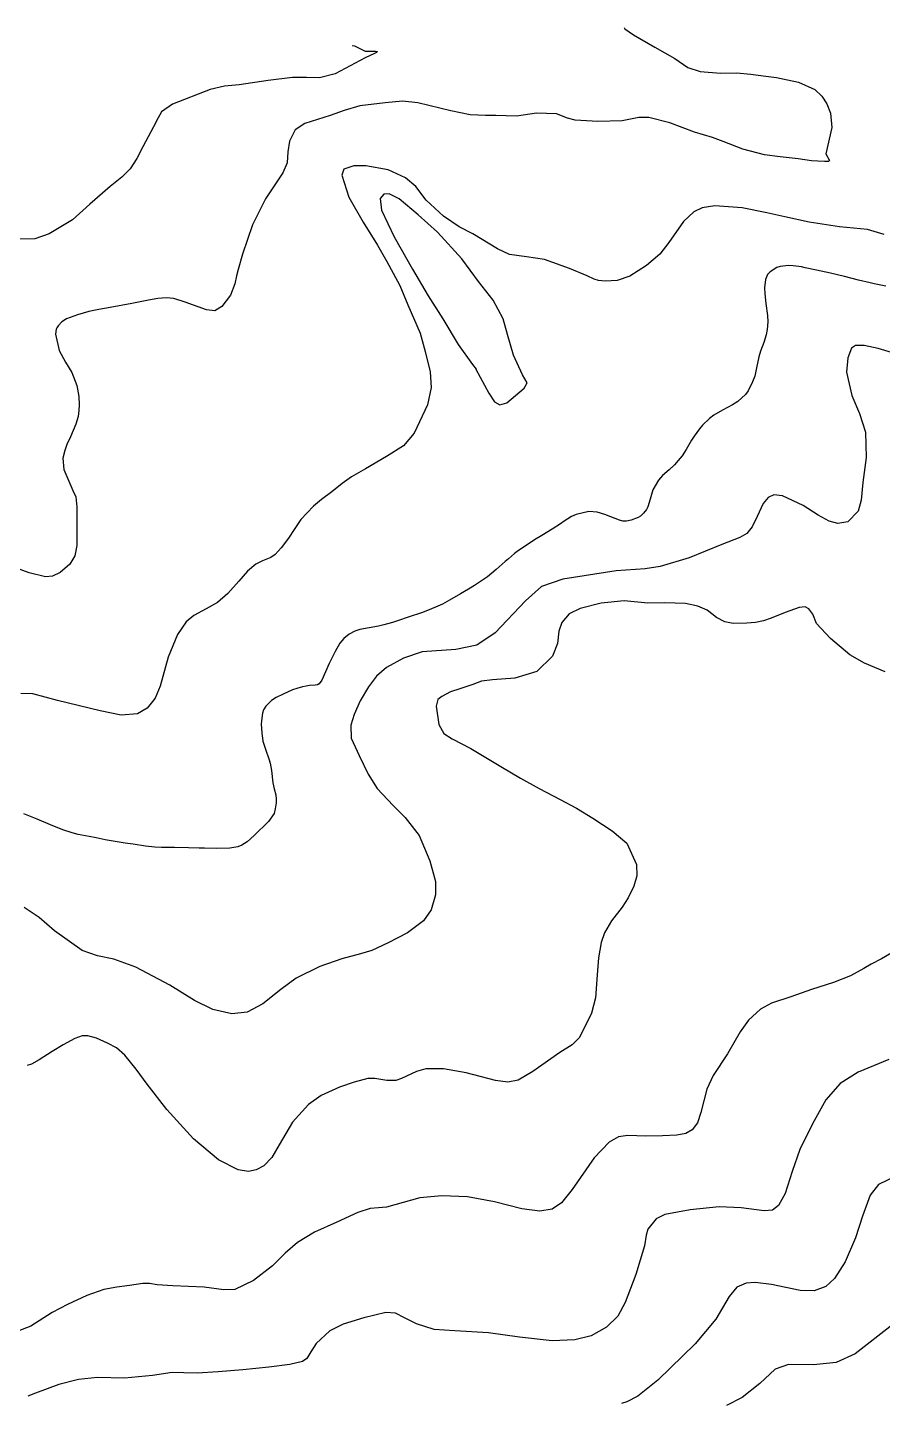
# Model space of a CAD drawing. Extents: x -717077 to -715000, y -984627 to -984000.
# Drawn here: x -715612.7 to -715312, y -984485.5 to -984000.6 of the extents above; entities that cross this region are included whole.
import ezdxf

# ---------------------------------------------------------------- set-up
doc = ezdxf.new("R2010")
doc.units = 0
doc.layers.add('contour_lines', color=1, linetype='CONTINUOUS')

msp = doc.modelspace()

# ---------------------------------------------------------------- linework, layer by layer
at = {"layer": 'contour_lines', "color": 1}
for p, q in [((-715402.801, -984000.627, 277), (-715402.602, -984001.131, 277)), ((-715402.602, -984001.131, 277), (-715399.564, -984003.181, 277)), ((-715399.564, -984003.181, 277), (-715392.038, -984007.519, 277)), ((-715498.522, -984006.966, 276), (-715497.686, -984007.093, 276)), ((-715497.686, -984007.093, 276), (-715493.979, -984008.929, 276)), ((-715493.979, -984008.929, 276), (-715490.353, -984008.911, 276)), ((-715490.66, -984009.759, 276), (-715493.934, -984011.297, 276)), ((-715489.962, -984009.394, 276), (-715490.66, -984009.759, 276)), ((-715490.353, -984008.911, 276), (-715489.619, -984009.034, 276)), ((-715489.619, -984009.034, 276), (-715489.962, -984009.394, 276)), ((-715392.038, -984007.519, 277), (-715384.98, -984011.505, 277)), ((-715493.934, -984011.297, 276), (-715504.536, -984016.918, 276)), ((-715384.98, -984011.505, 277), (-715380.465, -984014.64, 277)), ((-715380.465, -984014.64, 277), (-715376.103, -984016.138, 277)), ((-715528.035, -984019.29, 276), (-715538.283, -984020.757, 276)), ((-715519.454, -984018.257, 276), (-715528.035, -984019.29, 276)), ((-715514.605, -984018.19, 276), (-715519.454, -984018.257, 276)), ((-715510.014, -984018.348, 276), (-715514.605, -984018.19, 276)), ((-715504.536, -984016.918, 276), (-715510.014, -984018.348, 276)), ((-715376.103, -984016.138, 277), (-715369.018, -984016.673, 277)), ((-715369.018, -984016.673, 277), (-715363.363, -984016.554, 277)), ((-715363.363, -984016.554, 277), (-715358.288, -984016.996, 277)), ((-715358.288, -984016.996, 277), (-715353.909, -984017.649, 277)), ((-715353.909, -984017.649, 277), (-715349.3, -984018.203, 277)), ((-715349.3, -984018.203, 277), (-715341.478, -984019.795, 277)), ((-715341.478, -984019.795, 277), (-715335.781, -984022.436, 277)), ((-715548.466, -984022.369, 276), (-715561.644, -984027.63, 276)), ((-715543.368, -984021.262, 276), (-715548.466, -984022.369, 276)), ((-715538.283, -984020.757, 276), (-715543.368, -984021.262, 276)), ((-715335.781, -984022.436, 277), (-715333.286, -984024.782, 277)), ((-715561.644, -984027.63, 276), (-715565.574, -984030.337, 276)), ((-715495.853, -984028.134, 277), (-715501.381, -984029.851, 277)), ((-715486.941, -984027.14, 277), (-715495.853, -984028.134, 277)), ((-715480.855, -984026.571, 277), (-715486.941, -984027.14, 277)), ((-715475.46, -984027.061, 277), (-715480.855, -984026.571, 277)), ((-715463.832, -984029.901, 277), (-715475.46, -984027.061, 277)), ((-715333.286, -984024.782, 277), (-715331.548, -984027.524, 277)), ((-715331.548, -984027.524, 277), (-715330.26, -984030.708, 277)), ((-715566.728, -984032.338, 276), (-715568.344, -984035.602, 276)), ((-715565.574, -984030.337, 276), (-715566.728, -984032.338, 276)), ((-715515.201, -984034.392, 277), (-715518.544, -984036.629, 277)), ((-715506.245, -984031.614, 277), (-715515.201, -984034.392, 277)), ((-715501.381, -984029.851, 277), (-715506.245, -984031.614, 277)), ((-715457.029, -984031.311, 277), (-715463.832, -984029.901, 277)), ((-715451.671, -984031.603, 277), (-715457.029, -984031.311, 277)), ((-715447.969, -984031.625, 277), (-715451.671, -984031.603, 277)), ((-715440.733, -984031.78, 277), (-715447.969, -984031.625, 277)), ((-715433.655, -984030.79, 277), (-715440.733, -984031.78, 277)), ((-715426.671, -984031.038, 277), (-715433.655, -984030.79, 277)), ((-715422.812, -984032.459, 277), (-715426.671, -984031.038, 277)), ((-715420.06, -984033.241, 277), (-715422.812, -984032.459, 277)), ((-715412.07, -984033.653, 277), (-715420.06, -984033.241, 277)), ((-715403.569, -984033.433, 277), (-715412.07, -984033.653, 277)), ((-715397.635, -984032.286, 277), (-715403.569, -984033.433, 277)), ((-715394.213, -984032.261, 277), (-715397.635, -984032.286, 277)), ((-715386.791, -984034.209, 277), (-715394.213, -984032.261, 277)), ((-715378.052, -984037.433, 277), (-715386.791, -984034.209, 277)), ((-715330.26, -984030.708, 277), (-715329.849, -984035.817, 277)), ((-715568.344, -984035.602, 276), (-715572.174, -984042.614, 276)), ((-715518.544, -984036.629, 277), (-715520.529, -984040.605, 277)), ((-715371.805, -984039.29, 277), (-715378.052, -984037.433, 277)), ((-715329.849, -984035.817, 277), (-715331.897, -984045.086, 277)), ((-715572.174, -984042.614, 276), (-715574.295, -984046.727, 276)), ((-715520.529, -984040.605, 277), (-715521.17, -984044.36, 277)), ((-715367.981, -984040.745, 277), (-715371.805, -984039.29, 277)), ((-715361.058, -984043.383, 277), (-715367.981, -984040.745, 277)), ((-715353.45, -984045.451, 277), (-715361.058, -984043.383, 277)), ((-715574.295, -984046.727, 276), (-715576.57, -984050.32, 276)), ((-715521.425, -984048.282, 277), (-715522.899, -984051.733, 277)), ((-715521.17, -984044.36, 277), (-715521.425, -984048.282, 277)), ((-715347.975, -984046.124, 277), (-715353.45, -984045.451, 277)), ((-715341.633, -984046.764, 277), (-715347.975, -984046.124, 277)), ((-715336.906, -984047.53, 277), (-715341.633, -984046.764, 277)), ((-715334.736, -984047.64, 277), (-715336.906, -984047.53, 277)), ((-715332.405, -984047.772, 277), (-715334.736, -984047.64, 277)), ((-715331.017, -984047.727, 277), (-715332.405, -984047.772, 277)), ((-715331.897, -984045.086, 277), (-715330.569, -984047.368, 277)), ((-715330.569, -984047.368, 277), (-715331.017, -984047.727, 277)), ((-715579.536, -984053.212, 276), (-715583.665, -984056.57, 276)), ((-715576.57, -984050.32, 276), (-715579.536, -984053.212, 276)), ((-715522.899, -984051.733, 277), (-715528.98, -984060.876, 277)), ((-715501.468, -984050.502, 278), (-715502.154, -984052.619, 278)), ((-715502.154, -984052.619, 278), (-715499.639, -984060.249, 278)), ((-715497.916, -984049.324, 278), (-715501.468, -984050.502, 278)), ((-715493.69, -984049.264, 278), (-715497.916, -984049.324, 278)), ((-715485.795, -984050.736, 278), (-715493.69, -984049.264, 278)), ((-715479.768, -984053.527, 278), (-715485.795, -984050.736, 278)), ((-715476.16, -984056.584, 278), (-715479.768, -984053.527, 278)), ((-715583.665, -984056.57, 276), (-715590.728, -984062.793, 276)), ((-715472.51, -984061.379, 278), (-715476.16, -984056.584, 278)), ((-715590.728, -984062.793, 276), (-715596.905, -984068.286, 276)), ((-715528.98, -984060.876, 277), (-715533.609, -984070.059, 277)), ((-715499.639, -984060.249, 278), (-715494.629, -984069.114, 278)), ((-715487.343, -984059.233, 279), (-715488.683, -984060.759, 279)), ((-715488.683, -984060.759, 279), (-715488.159, -984064.923, 279)), ((-715485.482, -984059.101, 279), (-715487.343, -984059.233, 279)), ((-715481.966, -984060.942, 279), (-715485.482, -984059.101, 279)), ((-715475.275, -984066.521, 279), (-715481.966, -984060.942, 279)), ((-715466.329, -984066.983, 278), (-715472.51, -984061.379, 278)), ((-715370.992, -984063.39, 278), (-715375.401, -984064.049, 278)), ((-715361.297, -984064.03, 278), (-715370.992, -984063.39, 278)), ((-715596.905, -984068.286, 276), (-715605.052, -984073.242, 276)), ((-715488.159, -984064.923, 279), (-715483.738, -984074.258, 279)), ((-715468.445, -984072.618, 279), (-715475.275, -984066.521, 279)), ((-715460.844, -984070.783, 278), (-715466.329, -984066.983, 278)), ((-715378.344, -984065.429, 278), (-715381.97, -984068.849, 278)), ((-715375.401, -984064.049, 278), (-715378.344, -984065.429, 278)), ((-715352.722, -984065.768, 278), (-715361.297, -984064.03, 278)), ((-715346.293, -984067.218, 278), (-715352.722, -984065.768, 278)), ((-715337.739, -984069.125, 278), (-715346.293, -984067.218, 278)), ((-715533.609, -984070.059, 277), (-715537.042, -984080.308, 277)), ((-715494.629, -984069.114, 278), (-715489.657, -984077.165, 278)), ((-715459.896, -984081.951, 279), (-715468.445, -984072.618, 279)), ((-715456.056, -984073.236, 278), (-715460.844, -984070.783, 278)), ((-715381.97, -984068.849, 278), (-715387.138, -984076.277, 278)), ((-715327.098, -984070.712, 278), (-715337.739, -984069.125, 278)), ((-715317.255, -984071.716, 278), (-715327.098, -984070.712, 278)), ((-715311.427, -984073.442, 278), (-715317.255, -984071.716, 278)), ((-715610.154, -984074.947, 276), (-715618.245, -984075.141, 276)), ((-715605.052, -984073.242, 276), (-715610.154, -984074.947, 276)), ((-715489.657, -984077.165, 278), (-715486.276, -984082.958, 278)), ((-715483.738, -984074.258, 279), (-715477.253, -984085.676, 279)), ((-715447.432, -984078.545, 278), (-715456.056, -984073.236, 278)), ((-715387.138, -984076.277, 278), (-715390.317, -984080.337, 278)), ((-715537.042, -984080.308, 277), (-715538.628, -984085.813, 277)), ((-715454.069, -984089.943, 279), (-715459.896, -984081.951, 279)), ((-715443.132, -984080.431, 278), (-715447.432, -984078.545, 278)), ((-715437.232, -984081.29, 278), (-715443.132, -984080.431, 278)), ((-715430.839, -984082.249, 278), (-715437.232, -984081.29, 278)), ((-715422.06, -984085.41, 278), (-715430.839, -984082.249, 278)), ((-715390.317, -984080.337, 278), (-715394.998, -984084.405, 278)), ((-715538.628, -984085.813, 277), (-715539.151, -984087.98, 277)), ((-715486.276, -984082.958, 278), (-715484.124, -984087.053, 278)), ((-715484.124, -984087.053, 278), (-715481.728, -984091.432, 278)), ((-715477.253, -984085.676, 279), (-715471.792, -984094.98, 279)), ((-715415.911, -984087.942, 278), (-715422.06, -984085.41, 278)), ((-715394.998, -984084.405, 278), (-715400.819, -984088.117, 278)), ((-715352.416, -984087.476, 279), (-715353.125, -984089.318, 279)), ((-715351.532, -984086.561, 279), (-715352.416, -984087.476, 279)), ((-715349.119, -984085.037, 279), (-715351.532, -984086.561, 279)), ((-715347.979, -984084.664, 279), (-715349.119, -984085.037, 279)), ((-715345.022, -984084.365, 279), (-715347.979, -984084.664, 279)), ((-715343.46, -984084.415, 279), (-715345.022, -984084.365, 279)), ((-715340.514, -984084.878, 279), (-715343.46, -984084.415, 279)), ((-715339.213, -984085.125, 279), (-715340.514, -984084.878, 279)), ((-715335.175, -984085.97, 279), (-715339.213, -984085.125, 279)), ((-715330.292, -984087.065, 279), (-715335.175, -984085.97, 279)), ((-715325.36, -984088.269, 279), (-715330.292, -984087.065, 279)), ((-715539.819, -984090.751, 277), (-715541.267, -984094.768, 277)), ((-715539.151, -984087.98, 277), (-715539.819, -984090.751, 277)), ((-715481.728, -984091.432, 278), (-715478.916, -984098.133, 278)), ((-715448.864, -984096.57, 279), (-715454.069, -984089.943, 279)), ((-715413.42, -984089.125, 278), (-715415.911, -984087.942, 278)), ((-715411.892, -984089.684, 278), (-715413.42, -984089.125, 278)), ((-715409.5, -984089.909, 278), (-715411.892, -984089.684, 278)), ((-715405.345, -984089.575, 278), (-715409.5, -984089.909, 278)), ((-715400.819, -984088.117, 278), (-715405.345, -984089.575, 278)), ((-715353.125, -984089.318, 279), (-715353.43, -984092.187, 279)), ((-715353.43, -984092.187, 279), (-715353.354, -984094.319, 279)), ((-715320.479, -984089.534, 279), (-715325.36, -984088.269, 279)), ((-715316.333, -984090.497, 279), (-715320.479, -984089.534, 279)), ((-715314.869, -984090.803, 279), (-715316.333, -984090.497, 279)), ((-715310.853, -984091.595, 279), (-715314.869, -984090.803, 279)), ((-715570.14, -984096.581, 277), (-715575.999, -984097.699, 277)), ((-715566.857, -984095.997, 277), (-715570.14, -984096.581, 277)), ((-715563.829, -984095.703, 277), (-715566.857, -984095.997, 277)), ((-715561.274, -984095.965, 277), (-715563.829, -984095.703, 277)), ((-715557.283, -984097.24, 277), (-715561.274, -984095.965, 277)), ((-715549.741, -984099.928, 277), (-715557.283, -984097.24, 277)), ((-715541.267, -984094.768, 277), (-715544.334, -984098.762, 277)), ((-715471.792, -984094.98, 279), (-715466.587, -984103.117, 279)), ((-715445.389, -984103.173, 279), (-715448.864, -984096.57, 279)), ((-715353.354, -984094.319, 279), (-715352.981, -984097.696, 279)), ((-715595.141, -984101.726, 277), (-715598.972, -984103.17, 277)), ((-715591.085, -984100.594, 277), (-715595.141, -984101.726, 277)), ((-715587.613, -984099.828, 277), (-715591.085, -984100.594, 277)), ((-715583.658, -984099.075, 277), (-715587.613, -984099.828, 277)), ((-715575.999, -984097.699, 277), (-715583.658, -984099.075, 277)), ((-715546.846, -984100.307, 277), (-715549.741, -984099.928, 277)), ((-715544.334, -984098.762, 277), (-715546.846, -984100.307, 277)), ((-715478.916, -984098.133, 278), (-715474.62, -984108.185, 278)), ((-715352.981, -984097.696, 279), (-715352.463, -984101.913, 279)), ((-715352.463, -984101.913, 279), (-715352.318, -984104.162, 279)), ((-715602.649, -984106.709, 277), (-715602.805, -984108.567, 277)), ((-715602.378, -984106.242, 277), (-715602.649, -984106.709, 277)), ((-715601.888, -984105.601, 277), (-715602.378, -984106.242, 277)), ((-715600.649, -984104.164, 277), (-715601.888, -984105.601, 277)), ((-715598.972, -984103.17, 277), (-715600.649, -984104.164, 277)), ((-715466.587, -984103.117, 279), (-715461.257, -984112.147, 279)), ((-715443.897, -984108.59, 279), (-715445.389, -984103.173, 279)), ((-715352.494, -984106.813, 279), (-715352.868, -984108.738, 279)), ((-715352.318, -984104.162, 279), (-715352.494, -984106.813, 279)), ((-715602.805, -984108.567, 277), (-715601.524, -984114.244, 277)), ((-715474.62, -984108.185, 278), (-715472.82, -984114.593, 278)), ((-715441.785, -984115.939, 279), (-715443.897, -984108.59, 279)), ((-715353.772, -984111.434, 279), (-715354.892, -984114.46, 279)), ((-715352.868, -984108.738, 279), (-715353.772, -984111.434, 279)), ((-715601.524, -984114.244, 277), (-715599.37, -984118.348, 277)), ((-715472.82, -984114.593, 278), (-715471.018, -984121.782, 278)), ((-715461.257, -984112.147, 279), (-715456.162, -984119.179, 279)), ((-715438.551, -984122.806, 279), (-715441.785, -984115.939, 279)), ((-715355.45, -984116.456, 279), (-715356.255, -984120.334, 279)), ((-715354.892, -984114.46, 279), (-715355.45, -984116.456, 279)), ((-715322.927, -984113.444, 280), (-715324.157, -984116.871, 280)), ((-715321.443, -984112.461, 280), (-715322.927, -984113.444, 280)), ((-715318.423, -984112.523, 280), (-715321.443, -984112.461, 280)), ((-715313.546, -984113.613, 280), (-715318.423, -984112.523, 280)), ((-715308.797, -984114.961, 280), (-715313.546, -984113.613, 280)), ((-715599.37, -984118.348, 277), (-715597.114, -984121.992, 277)), ((-715456.162, -984119.179, 279), (-715454.914, -984120.818, 279)), ((-715455.031, -984120.812, 279), (-715450.438, -984129.242, 279)), ((-715356.255, -984120.334, 279), (-715356.942, -984123.284, 279)), ((-715324.157, -984116.871, 280), (-715324.617, -984121.938, 280)), ((-715597.114, -984121.992, 277), (-715595.304, -984126.632, 277)), ((-715471.018, -984121.782, 278), (-715470.743, -984127.235, 278)), ((-715437.008, -984125.68, 279), (-715438.551, -984122.806, 279)), ((-715438.032, -984127.561, 279), (-715437.008, -984125.68, 279)), ((-715357.685, -984125.299, 279), (-715359.197, -984128.441, 279)), ((-715356.942, -984123.284, 279), (-715357.685, -984125.299, 279)), ((-715324.617, -984121.938, 280), (-715322.759, -984130.116, 280)), ((-715595.304, -984126.632, 277), (-715594.612, -984130.471, 277)), ((-715594.612, -984130.471, 277), (-715594.477, -984133.395, 277)), ((-715470.743, -984127.235, 278), (-715472.02, -984133.389, 278)), ((-715450.438, -984129.242, 279), (-715448.409, -984132.338, 279)), ((-715444.156, -984132.66, 279), (-715438.032, -984127.561, 279)), ((-715360.121, -984129.695, 279), (-715362.894, -984132.252, 279)), ((-715359.197, -984128.441, 279), (-715360.121, -984129.695, 279)), ((-715322.759, -984130.116, 280), (-715320.1, -984136.46, 280)), ((-715594.586, -984135.341, 277), (-715594.901, -984137.447, 277)), ((-715594.477, -984133.395, 277), (-715594.586, -984135.341, 277)), ((-715472.02, -984133.389, 278), (-715476.745, -984143.354, 278)), ((-715448.409, -984132.338, 279), (-715446.561, -984133.418, 279)), ((-715446.561, -984133.418, 279), (-715444.156, -984132.66, 279)), ((-715368.318, -984135.269, 279), (-715371.314, -984136.987, 279)), ((-715364.721, -984133.407, 279), (-715368.318, -984135.269, 279)), ((-715362.894, -984132.252, 279), (-715364.721, -984133.407, 279)), ((-715595.68, -984140.187, 277), (-715597.564, -984144.621, 277)), ((-715594.901, -984137.447, 277), (-715595.68, -984140.187, 277)), ((-715375.241, -984140.505, 279), (-715376.369, -984141.806, 279)), ((-715372.801, -984138.145, 279), (-715375.241, -984140.505, 279)), ((-715371.314, -984136.987, 279), (-715372.801, -984138.145, 279)), ((-715320.1, -984136.46, 280), (-715317.979, -984143.051, 280)), ((-715597.564, -984144.621, 277), (-715598.861, -984147.384, 277)), ((-715476.745, -984143.354, 278), (-715480.427, -984147.797, 278)), ((-715379.208, -984145.832, 279), (-715381.081, -984149.044, 279)), ((-715378.279, -984144.376, 279), (-715379.208, -984145.832, 279)), ((-715376.369, -984141.806, 279), (-715378.279, -984144.376, 279)), ((-715317.979, -984143.051, 280), (-715317.758, -984151.952, 280)), ((-715599.617, -984149.431, 277), (-715600.249, -984152.093, 277)), ((-715598.861, -984147.384, 277), (-715599.617, -984149.431, 277)), ((-715480.427, -984147.797, 278), (-715486.387, -984151.616, 278)), ((-715381.081, -984149.044, 279), (-715382.471, -984151.28, 279)), ((-715600.249, -984152.093, 277), (-715599.934, -984156.162, 277)), ((-715486.387, -984151.616, 278), (-715493.775, -984155.915, 278)), ((-715385.17, -984154.444, 279), (-715387.053, -984156.21, 279)), ((-715383.835, -984152.999, 279), (-715385.17, -984154.444, 279)), ((-715382.471, -984151.28, 279), (-715383.835, -984152.999, 279)), ((-715317.758, -984151.952, 280), (-715318.867, -984160.743, 280)), ((-715599.934, -984156.162, 277), (-715596.695, -984163.463, 277)), ((-715498.689, -984158.68, 278), (-715501.991, -984161.084, 278)), ((-715493.775, -984155.915, 278), (-715498.689, -984158.68, 278)), ((-715390.805, -984159.906, 279), (-715392.797, -984163.334, 279)), ((-715389.349, -984158.284, 279), (-715390.805, -984159.906, 279)), ((-715387.053, -984156.21, 279), (-715389.349, -984158.284, 279)), ((-715596.695, -984163.463, 277), (-715595.708, -984165.793, 277)), ((-715505.674, -984163.936, 278), (-715509.316, -984166.638, 278)), ((-715501.991, -984161.084, 278), (-715505.674, -984163.936, 278)), ((-715392.797, -984163.334, 279), (-715393.737, -984166.572, 279)), ((-715350.153, -984165.018, 280), (-715352.171, -984165.969, 280)), ((-715347.118, -984165.375, 280), (-715350.153, -984165.018, 280)), ((-715318.867, -984160.743, 280), (-715319.531, -984166.924, 280)), ((-715595.708, -984165.793, 277), (-715595.353, -984169.22, 277)), ((-715595.353, -984169.22, 277), (-715595.308, -984175.416, 277)), ((-715512.145, -984169.011, 278), (-715516.523, -984173.681, 278)), ((-715509.316, -984166.638, 278), (-715512.145, -984169.011, 278)), ((-715394.548, -984169.242, 279), (-715395.002, -984170.184, 279)), ((-715393.737, -984166.572, 279), (-715394.548, -984169.242, 279)), ((-715353.964, -984168.097, 280), (-715356.105, -984172.713, 280)), ((-715352.171, -984165.969, 280), (-715353.964, -984168.097, 280)), ((-715339.886, -984168.845, 280), (-715347.118, -984165.375, 280)), ((-715334.62, -984172.259, 280), (-715339.886, -984168.845, 280)), ((-715319.531, -984166.924, 280), (-715320.511, -984170.745, 280)), ((-715516.523, -984173.681, 278), (-715518.928, -984177.251, 278)), ((-715423.917, -984174.368, 279), (-715425.273, -984175.276, 279)), ((-715421.385, -984172.715, 279), (-715423.917, -984174.368, 279)), ((-715419.702, -984171.913, 279), (-715421.385, -984172.715, 279)), ((-715415.324, -984170.965, 279), (-715419.702, -984171.913, 279)), ((-715412.368, -984171.179, 279), (-715415.324, -984170.965, 279)), ((-715409.653, -984171.92, 279), (-715412.368, -984171.179, 279)), ((-715407.49, -984172.772, 279), (-715409.653, -984171.92, 279)), ((-715404.53, -984173.979, 279), (-715407.49, -984172.772, 279)), ((-715403.277, -984174.338, 279), (-715404.53, -984173.979, 279)), ((-715401.995, -984174.355, 279), (-715403.277, -984174.338, 279)), ((-715400.353, -984173.961, 279), (-715401.995, -984174.355, 279)), ((-715397.922, -984172.986, 279), (-715400.353, -984173.961, 279)), ((-715397.057, -984172.5, 279), (-715397.922, -984172.986, 279)), ((-715396.009, -984171.537, 279), (-715397.057, -984172.5, 279)), ((-715395.002, -984170.184, 279), (-715396.009, -984171.537, 279)), ((-715356.105, -984172.713, 280), (-715357.881, -984176.335, 280)), ((-715330.709, -984174.266, 280), (-715334.62, -984172.259, 280)), ((-715327.716, -984175.079, 280), (-715330.709, -984174.266, 280)), ((-715324.165, -984174.597, 280), (-715327.716, -984175.079, 280)), ((-715320.511, -984170.745, 280), (-715324.165, -984174.597, 280)), ((-715595.308, -984175.416, 277), (-715595.359, -984182.872, 277)), ((-715518.928, -984177.251, 278), (-715520.918, -984180.284, 278)), ((-715431.822, -984179.385, 279), (-715434.38, -984180.922, 279)), ((-715428.114, -984177.1, 279), (-715431.822, -984179.385, 279)), ((-715425.273, -984175.276, 279), (-715428.114, -984177.1, 279)), ((-715359.715, -984178.686, 280), (-715362.119, -984180.078, 280)), ((-715357.881, -984176.335, 280), (-715359.715, -984178.686, 280)), ((-715595.359, -984182.872, 277), (-715596.045, -984186.541, 277)), ((-715523.487, -984183.675, 278), (-715525.627, -984185.998, 278)), ((-715520.918, -984180.284, 278), (-715523.487, -984183.675, 278)), ((-715439.973, -984184.603, 279), (-715441.368, -984185.661, 279)), ((-715436.649, -984182.365, 279), (-715439.973, -984184.603, 279)), ((-715434.38, -984180.922, 279), (-715436.649, -984182.365, 279)), ((-715368.504, -984182.572, 280), (-715379.959, -984187.24, 280)), ((-715362.119, -984180.078, 280), (-715368.504, -984182.572, 280)), ((-715612.072, -984192.474, 277), (-715624.941, -984187.802, 277)), ((-715597.852, -984189.489, 277), (-715601.174, -984192.336, 277)), ((-715596.045, -984186.541, 277), (-715597.852, -984189.489, 277)), ((-715532.418, -984189.452, 278), (-715535.336, -984191.938, 278)), ((-715530.027, -984188.254, 278), (-715532.418, -984189.452, 278)), ((-715527.165, -984187.041, 278), (-715530.027, -984188.254, 278)), ((-715525.627, -984185.998, 278), (-715527.165, -984187.041, 278)), ((-715444.672, -984188.521, 279), (-715447.898, -984191.352, 279)), ((-715443.568, -984187.546, 279), (-715444.672, -984188.521, 279)), ((-715441.368, -984185.661, 279), (-715443.568, -984187.546, 279)), ((-715379.959, -984187.24, 280), (-715390.18, -984190.292, 280)), ((-715606.346, -984193.85, 277), (-715612.072, -984192.474, 277)), ((-715603.903, -984193.609, 277), (-715606.346, -984193.85, 277)), ((-715601.174, -984192.336, 277), (-715603.903, -984193.609, 277)), ((-715535.336, -984191.938, 278), (-715538.403, -984195.435, 278)), ((-715450.893, -984193.847, 279), (-715452.309, -984194.875, 279)), ((-715447.898, -984191.352, 279), (-715450.893, -984193.847, 279)), ((-715405.6, -984191.805, 280), (-715424.437, -984194.755, 280)), ((-715395.401, -984191.03, 280), (-715405.6, -984191.805, 280)), ((-715390.18, -984190.292, 280), (-715395.401, -984191.03, 280)), ((-715538.403, -984195.435, 278), (-715542.227, -984199.772, 278)), ((-715457.6, -984198.196, 279), (-715460.454, -984199.905, 279)), ((-715455.532, -984196.923, 279), (-715457.6, -984198.196, 279)), ((-715452.309, -984194.875, 279), (-715455.532, -984196.923, 279)), ((-715431.871, -984197.253, 280), (-715437.565, -984202.356, 280)), ((-715424.437, -984194.755, 280), (-715431.871, -984197.253, 280)), ((-715545.902, -984202.878, 278), (-715549.89, -984205.138, 278)), ((-715542.227, -984199.772, 278), (-715545.902, -984202.878, 278)), ((-715466.79, -984203.468, 279), (-715469.255, -984204.626, 279)), ((-715464.324, -984202.119, 279), (-715466.79, -984203.468, 279)), ((-715460.454, -984199.905, 279), (-715464.324, -984202.119, 279)), ((-715437.565, -984202.356, 280), (-715448.2, -984213.568, 280)), ((-715410.943, -984203.136, 281), (-715418.362, -984205.017, 281)), ((-715402.832, -984202.341, 281), (-715410.943, -984203.136, 281)), ((-715394.567, -984203.178, 281), (-715402.832, -984202.341, 281)), ((-715388.577, -984203.089, 281), (-715394.567, -984203.178, 281)), ((-715381.315, -984203.287, 281), (-715388.577, -984203.089, 281)), ((-715376.97, -984204.21, 281), (-715381.315, -984203.287, 281)), ((-715554.208, -984207.482, 278), (-715556.928, -984209.713, 278)), ((-715549.89, -984205.138, 278), (-715554.208, -984207.482, 278)), ((-715478.404, -984207.972, 279), (-715482.595, -984209.356, 279)), ((-715474.133, -984206.55, 279), (-715478.404, -984207.972, 279)), ((-715471.989, -984205.774, 279), (-715474.133, -984206.55, 279)), ((-715469.255, -984204.626, 279), (-715471.989, -984205.774, 279)), ((-715422.149, -984206.96, 281), (-715424.715, -984209.917, 281)), ((-715418.362, -984205.017, 281), (-715422.149, -984206.96, 281)), ((-715373.701, -984205.607, 281), (-715376.97, -984204.21, 281)), ((-715371.973, -984206.915, 281), (-715373.701, -984205.607, 281)), ((-715370.379, -984208.225, 281), (-715371.973, -984206.915, 281)), ((-715367.386, -984209.714, 281), (-715370.379, -984208.225, 281)), ((-715351.086, -984208.494, 281), (-715353.784, -984209.436, 281)), ((-715346.265, -984206.498, 281), (-715351.086, -984208.494, 281)), ((-715341.312, -984204.664, 281), (-715346.265, -984206.498, 281)), ((-715339.235, -984204.459, 281), (-715341.312, -984204.664, 281)), ((-715337.915, -984205.124, 281), (-715339.235, -984204.459, 281)), ((-715336.525, -984206.992, 281), (-715337.915, -984205.124, 281)), ((-715335.233, -984210.377, 281), (-715336.525, -984206.992, 281)), ((-715556.928, -984209.713, 278), (-715559.884, -984214.218, 278)), ((-715497.567, -984212.963, 279), (-715499.613, -984214.079, 279)), ((-715495.773, -984212.387, 279), (-715497.567, -984212.963, 279)), ((-715492.538, -984211.802, 279), (-715495.773, -984212.387, 279)), ((-715489.203, -984211.259, 279), (-715492.538, -984211.802, 279)), ((-715487.374, -984210.839, 279), (-715489.203, -984211.259, 279)), ((-715484.373, -984209.932, 279), (-715487.374, -984210.839, 279)), ((-715482.595, -984209.356, 279), (-715484.373, -984209.932, 279)), ((-715448.2, -984213.568, 280), (-715454.635, -984217.913, 280)), ((-715425.808, -984213.071, 281), (-715426.299, -984217.35, 281)), ((-715424.715, -984209.917, 281), (-715425.808, -984213.071, 281)), ((-715364.468, -984210.307, 281), (-715367.386, -984209.714, 281)), ((-715359.697, -984210.26, 281), (-715364.468, -984210.307, 281)), ((-715356.699, -984209.99, 281), (-715359.697, -984210.26, 281)), ((-715353.784, -984209.436, 281), (-715356.699, -984209.99, 281)), ((-715330.277, -984215.64, 281), (-715335.233, -984210.377, 281)), ((-715559.884, -984214.218, 278), (-715563.169, -984222.193, 278)), ((-715502.819, -984217.277, 279), (-715504.462, -984220.159, 279)), ((-715501.477, -984215.629, 279), (-715502.819, -984217.277, 279)), ((-715499.613, -984214.079, 279), (-715501.477, -984215.629, 279)), ((-715454.635, -984217.913, 280), (-715462.044, -984219.452, 280)), ((-715426.299, -984217.35, 281), (-715428.032, -984221.855, 281)), ((-715323.42, -984221.322, 281), (-715330.277, -984215.64, 281)), ((-715563.169, -984222.193, 278), (-715566.015, -984232.343, 278)), ((-715506.023, -984223.195, 279), (-715506.587, -984224.408, 279)), ((-715504.462, -984220.159, 279), (-715506.023, -984223.195, 279)), ((-715480.408, -984222.483, 280), (-715486.44, -984225.83, 280)), ((-715473.895, -984220.318, 280), (-715480.408, -984222.483, 280)), ((-715462.044, -984219.452, 280), (-715473.895, -984220.318, 280)), ((-715428.032, -984221.855, 281), (-715433.579, -984227.204, 281)), ((-715318.282, -984224.293, 281), (-715323.42, -984221.322, 281)), ((-715507.928, -984227.357, 279), (-715509.236, -984230.217, 279)), ((-715506.587, -984224.408, 279), (-715507.928, -984227.357, 279)), ((-715486.44, -984225.83, 280), (-715489.916, -984228.854, 280)), ((-715433.579, -984227.204, 281), (-715441.334, -984229.588, 281)), ((-715311.065, -984227.27, 281), (-715318.282, -984224.293, 281)), ((-715566.015, -984232.343, 278), (-715567.85, -984236.627, 278)), ((-715518.014, -984233.14, 279), (-715519.548, -984233.714, 279)), ((-715515.948, -984232.578, 279), (-715518.014, -984233.14, 279)), ((-715514.668, -984232.334, 279), (-715515.948, -984232.578, 279)), ((-715513.457, -984232.179, 279), (-715514.668, -984232.334, 279)), ((-715511.556, -984231.975, 279), (-715513.457, -984232.179, 279)), ((-715510.703, -984231.866, 279), (-715511.556, -984231.975, 279)), ((-715510.161, -984231.541, 279), (-715510.703, -984231.866, 279)), ((-715509.236, -984230.217, 279), (-715510.161, -984231.541, 279)), ((-715492.741, -984232.645, 280), (-715495.751, -984237.494, 280)), ((-715489.916, -984228.854, 280), (-715492.741, -984232.645, 280)), ((-715456.056, -984231.769, 281), (-715460.674, -984233.271, 281)), ((-715453.064, -984230.626, 281), (-715456.056, -984231.769, 281)), ((-715449.116, -984230.104, 281), (-715453.064, -984230.626, 281)), ((-715441.334, -984229.588, 281), (-715449.116, -984230.104, 281)), ((-715610.848, -984235.098, 278), (-715615.061, -984234.978, 278)), ((-715602.131, -984237.399, 278), (-715610.848, -984235.098, 278)), ((-715587.111, -984241.075, 278), (-715602.131, -984237.399, 278)), ((-715567.85, -984236.627, 278), (-715570.644, -984240.092, 278)), ((-715526.845, -984237.469, 279), (-715528.914, -984239.464, 279)), ((-715525.214, -984236.359, 279), (-715526.845, -984237.469, 279)), ((-715522.801, -984235.146, 279), (-715525.214, -984236.359, 279)), ((-715519.548, -984233.714, 279), (-715522.801, -984235.146, 279)), ((-715495.751, -984237.494, 280), (-715497.814, -984242.319, 280)), ((-715468.392, -984237.054, 281), (-715468.926, -984239.377, 281)), ((-715466.974, -984235.996, 281), (-715468.392, -984237.054, 281)), ((-715463.866, -984234.367, 281), (-715466.974, -984235.996, 281)), ((-715460.674, -984233.271, 281), (-715463.866, -984234.367, 281)), ((-715579.757, -984242.582, 278), (-715587.111, -984241.075, 278)), ((-715573.975, -984242.05, 278), (-715579.757, -984242.582, 278)), ((-715570.644, -984240.092, 278), (-715573.975, -984242.05, 278)), ((-715530.057, -984241.829, 279), (-715530.442, -984244.517, 279)), ((-715529.744, -984240.725, 279), (-715530.057, -984241.829, 279)), ((-715528.914, -984239.464, 279), (-715529.744, -984240.725, 279)), ((-715497.814, -984242.319, 280), (-715499.026, -984246.058, 280)), ((-715468.926, -984239.377, 281), (-715467.974, -984245.881, 281)), ((-715530.442, -984244.517, 279), (-715530.48, -984245.772, 279)), ((-715530.48, -984245.772, 279), (-715530.269, -984248.769, 279)), ((-715499.026, -984246.058, 280), (-715498.811, -984250.718, 280)), ((-715467.974, -984245.881, 281), (-715466.216, -984249.043, 281)), ((-715530.269, -984248.769, 279), (-715529.887, -984251.736, 279)), ((-715529.887, -984251.736, 279), (-715528.891, -984254.874, 279)), ((-715498.811, -984250.718, 280), (-715496.015, -984256.769, 280)), ((-715466.216, -984249.043, 281), (-715463.38, -984250.937, 281)), ((-715463.38, -984250.937, 281), (-715456.802, -984254.3, 281)), ((-715528.891, -984254.874, 279), (-715527.771, -984257.967, 279)), ((-715496.015, -984256.769, 280), (-715492.903, -984263.352, 280)), ((-715456.802, -984254.3, 281), (-715446.195, -984260.689, 281)), ((-715527.771, -984257.967, 279), (-715527.341, -984259.486, 279)), ((-715527.341, -984259.486, 279), (-715526.928, -984262.075, 279)), ((-715526.928, -984262.075, 279), (-715526.395, -984266.437, 279)), ((-715446.195, -984260.689, 281), (-715439.321, -984264.778, 281)), ((-715526.395, -984266.437, 279), (-715525.917, -984268.528, 279)), ((-715492.903, -984263.352, 280), (-715489.678, -984268.336, 280)), ((-715439.321, -984264.778, 281), (-715432.778, -984268.368, 281)), ((-715525.917, -984268.528, 279), (-715525.386, -984270.633, 279)), ((-715525.386, -984270.633, 279), (-715525.208, -984272.125, 279)), ((-715489.678, -984268.336, 280), (-715484.118, -984274.408, 280)), ((-715432.778, -984268.368, 281), (-715425.374, -984272.287, 281)), ((-715525.54, -984275.574, 279), (-715525.94, -984277.122, 279)), ((-715525.239, -984273.432, 279), (-715525.54, -984275.574, 279)), ((-715525.208, -984272.125, 279), (-715525.239, -984273.432, 279)), ((-715484.118, -984274.408, 280), (-715479.853, -984278.634, 280)), ((-715425.374, -984272.287, 281), (-715419.576, -984275.336, 281)), ((-715419.576, -984275.336, 281), (-715413.815, -984278.789, 281)), ((-715609.338, -984279.195, 279), (-715614.016, -984277.269, 279)), ((-715604.66, -984281.129, 279), (-715609.338, -984279.195, 279)), ((-715600.212, -984282.896, 279), (-715604.66, -984281.129, 279)), ((-715527.908, -984279.99, 279), (-715532.936, -984284.889, 279)), ((-715525.94, -984277.122, 279), (-715527.908, -984279.99, 279)), ((-715479.853, -984278.634, 280), (-715474.98, -984284.896, 280)), ((-715413.815, -984278.789, 281), (-715407.049, -984283.266, 281)), ((-715597.032, -984284.022, 279), (-715600.212, -984282.896, 279)), ((-715594.88, -984284.563, 279), (-715597.032, -984284.022, 279)), ((-715590.97, -984285.32, 279), (-715594.88, -984284.563, 279)), ((-715588.492, -984285.778, 279), (-715590.97, -984285.32, 279)), ((-715585.399, -984286.383, 279), (-715588.492, -984285.778, 279)), ((-715581.117, -984287.155, 279), (-715585.399, -984286.383, 279)), ((-715532.936, -984284.889, 279), (-715535.474, -984287.121, 279)), ((-715474.98, -984284.896, 280), (-715471.199, -984293.838, 280)), ((-715407.049, -984283.266, 281), (-715401.878, -984287.651, 281)), ((-715578.308, -984287.607, 279), (-715581.117, -984287.155, 279)), ((-715575.556, -984288.016, 279), (-715578.308, -984287.607, 279)), ((-715571.147, -984288.62, 279), (-715575.556, -984288.016, 279)), ((-715567.927, -984288.992, 279), (-715571.147, -984288.62, 279)), ((-715565.611, -984289.08, 279), (-715567.927, -984288.992, 279)), ((-715561.035, -984289.121, 279), (-715565.611, -984289.08, 279)), ((-715556.027, -984289.255, 279), (-715561.035, -984289.121, 279)), ((-715552.292, -984289.348, 279), (-715556.027, -984289.255, 279)), ((-715550.49, -984289.411, 279), (-715552.292, -984289.348, 279)), ((-715546.144, -984289.525, 279), (-715550.49, -984289.411, 279)), ((-715541.57, -984289.335, 279), (-715546.144, -984289.525, 279)), ((-715538.711, -984288.86, 279), (-715541.57, -984289.335, 279)), ((-715537.28, -984288.278, 279), (-715538.711, -984288.86, 279)), ((-715535.474, -984287.121, 279), (-715537.28, -984288.278, 279)), ((-715401.878, -984287.651, 281), (-715398.527, -984295.12, 281)), ((-715471.199, -984293.838, 280), (-715469.252, -984301.157, 280)), ((-715398.527, -984295.12, 281), (-715398.393, -984299.156, 281)), ((-715398.393, -984299.156, 281), (-715399.469, -984302.686, 281)), ((-715469.193, -984305.823, 280), (-715470.706, -984311.119, 280)), ((-715469.252, -984301.157, 280), (-715469.193, -984305.823, 280)), ((-715399.469, -984302.686, 281), (-715401.431, -984306.835, 281)), ((-715608.578, -984313.776, 280), (-715613.869, -984310.286, 280)), ((-715403.602, -984310.099, 281), (-715407.304, -984314.939, 281)), ((-715401.431, -984306.835, 281), (-715403.602, -984310.099, 281)), ((-715603.21, -984318.408, 280), (-715608.578, -984313.776, 280)), ((-715473.436, -984314.946, 280), (-715479.091, -984319.173, 280)), ((-715470.706, -984311.119, 280), (-715473.436, -984314.946, 280)), ((-715407.304, -984314.939, 281), (-715409.72, -984319.106, 281)), ((-715593.434, -984325.355, 280), (-715603.21, -984318.408, 280)), ((-715479.091, -984319.173, 280), (-715485.851, -984322.654, 280)), ((-715409.72, -984319.106, 281), (-715410.929, -984322.544, 281)), ((-715485.851, -984322.654, 280), (-715491.632, -984325.407, 280)), ((-715410.929, -984322.544, 281), (-715411.908, -984328.007, 281)), ((-715588.083, -984327.255, 280), (-715593.434, -984325.355, 280)), ((-715582.38, -984328.414, 280), (-715588.083, -984327.255, 280)), ((-715574.565, -984331.3, 280), (-715582.38, -984328.414, 280)), ((-715502.101, -984328.263, 280), (-715509.91, -984330.998, 280)), ((-715495.569, -984326.607, 280), (-715502.101, -984328.263, 280)), ((-715491.632, -984325.407, 280), (-715495.569, -984326.607, 280)), ((-715411.908, -984328.007, 281), (-715412.37, -984333.941, 281)), ((-715315.93, -984330.168, 282), (-715318.53, -984331.727, 282)), ((-715312.379, -984328.303, 282), (-715315.93, -984330.168, 282)), ((-715308.099, -984325.823, 282), (-715312.379, -984328.303, 282)), ((-715562.646, -984337.588, 280), (-715574.565, -984331.3, 280)), ((-715509.91, -984330.998, 280), (-715518.167, -984335.107, 280)), ((-715412.37, -984333.941, 281), (-715412.911, -984342.017, 281)), ((-715323.184, -984334.253, 282), (-715329.227, -984336.658, 282)), ((-715318.53, -984331.727, 282), (-715323.184, -984334.253, 282)), ((-715553.916, -984343.03, 280), (-715562.646, -984337.588, 280)), ((-715523.575, -984339.061, 280), (-715529.968, -984344.104, 280)), ((-715518.167, -984335.107, 280), (-715523.575, -984339.061, 280)), ((-715336.921, -984339.158, 282), (-715344.232, -984341.695, 282)), ((-715329.227, -984336.658, 282), (-715336.921, -984339.158, 282)), ((-715547.458, -984346.149, 280), (-715553.916, -984343.03, 280)), ((-715529.968, -984344.104, 280), (-715535.436, -984347.021, 280)), ((-715412.911, -984342.017, 281), (-715414.276, -984347.425, 281)), ((-715351.066, -984343.917, 282), (-715354.894, -984346.056, 282)), ((-715344.232, -984341.695, 282), (-715351.066, -984343.917, 282)), ((-715540.858, -984347.67, 280), (-715547.458, -984346.149, 280)), ((-715535.436, -984347.021, 280), (-715540.858, -984347.67, 280)), ((-715414.276, -984347.425, 281), (-715418.514, -984355.947, 281)), ((-715354.894, -984346.056, 282), (-715359.128, -984349.837, 282)), ((-715362.034, -984354.019, 282), (-715366.468, -984361.738, 282)), ((-715359.128, -984349.837, 282), (-715362.034, -984354.019, 282)), ((-715600.189, -984358.521, 281), (-715604, -984360.896, 281)), ((-715596.082, -984356.336, 281), (-715600.189, -984358.521, 281)), ((-715593.464, -984355.457, 281), (-715596.082, -984356.336, 281)), ((-715591.464, -984355.396, 281), (-715593.464, -984355.457, 281)), ((-715588.399, -984356.277, 281), (-715591.464, -984355.396, 281)), ((-715584.543, -984357.931, 281), (-715588.399, -984356.277, 281)), ((-715581.427, -984359.649, 281), (-715584.543, -984357.931, 281)), ((-715421.102, -984358.614, 281), (-715425.431, -984361.295, 281)), ((-715418.514, -984355.947, 281), (-715421.102, -984358.614, 281)), ((-715608.647, -984363.826, 281), (-715611.342, -984365.391, 281)), ((-715604, -984360.896, 281), (-715608.647, -984363.826, 281)), ((-715578.445, -984362.174, 281), (-715581.427, -984359.649, 281)), ((-715574.487, -984367.119, 281), (-715578.445, -984362.174, 281)), ((-715425.431, -984361.295, 281), (-715434.991, -984367.956, 281)), ((-715366.468, -984361.738, 282), (-715371.507, -984369.414, 282)), ((-715309.767, -984363.707, 283), (-715320.584, -984368.185, 283)), ((-715611.342, -984365.391, 281), (-715612.793, -984365.875, 281)), ((-715570.633, -984372.36, 281), (-715574.487, -984367.119, 281)), ((-715475.894, -984367.982, 281), (-715481.162, -984370.368, 281)), ((-715472.638, -984367.035, 281), (-715475.894, -984367.982, 281)), ((-715466.432, -984366.965, 281), (-715472.638, -984367.035, 281)), ((-715458.396, -984368.391, 281), (-715466.432, -984366.965, 281)), ((-715448.099, -984371.144, 281), (-715458.396, -984368.391, 281)), ((-715434.991, -984367.956, 281), (-715440.172, -984370.984, 281)), ((-715320.584, -984368.185, 283), (-715326.831, -984372.232, 283)), ((-715563.69, -984381.328, 281), (-715570.633, -984372.36, 281)), ((-715502.936, -984373.521, 281), (-715509.379, -984376.404, 281)), ((-715497.789, -984371.672, 281), (-715502.936, -984373.521, 281)), ((-715493.027, -984370.461, 281), (-715497.789, -984371.672, 281)), ((-715490.479, -984370.415, 281), (-715493.027, -984370.461, 281)), ((-715486.325, -984371.106, 281), (-715490.479, -984370.415, 281)), ((-715483.191, -984371.12, 281), (-715486.325, -984371.106, 281)), ((-715481.162, -984370.368, 281), (-715483.191, -984371.12, 281)), ((-715443.781, -984371.755, 281), (-715448.099, -984371.144, 281)), ((-715440.172, -984370.984, 281), (-715443.781, -984371.755, 281)), ((-715371.507, -984369.414, 282), (-715373.716, -984374.149, 282)), ((-715326.831, -984372.232, 283), (-715331.934, -984377.97, 283)), ((-715509.379, -984376.404, 281), (-715513.813, -984379.522, 281)), ((-715373.716, -984374.149, 282), (-715375.921, -984382.396, 282)), ((-715331.934, -984377.97, 283), (-715336.615, -984386.378, 283)), ((-715554.3, -984391.701, 281), (-715563.69, -984381.328, 281)), ((-715513.813, -984379.522, 281), (-715519.526, -984385.835, 281)), ((-715375.921, -984382.396, 282), (-715377.11, -984386.049, 282)), ((-715519.526, -984385.835, 281), (-715524.155, -984393.792, 281)), ((-715377.11, -984386.049, 282), (-715378.956, -984388.536, 282)), ((-715336.615, -984386.378, 283), (-715341.062, -984395.429, 283)), ((-715545.522, -984399.082, 281), (-715554.3, -984391.701, 281)), ((-715408.137, -984392.838, 282), (-715413.374, -984398.308, 282)), ((-715404.805, -984390.944, 282), (-715408.137, -984392.838, 282)), ((-715401.605, -984390.489, 282), (-715404.805, -984390.944, 282)), ((-715395.274, -984390.674, 282), (-715401.605, -984390.489, 282)), ((-715389.357, -984390.618, 282), (-715395.274, -984390.674, 282)), ((-715384.295, -984390.406, 282), (-715389.357, -984390.618, 282)), ((-715381.208, -984389.825, 282), (-715384.295, -984390.406, 282)), ((-715378.956, -984388.536, 282), (-715381.208, -984389.825, 282)), ((-715524.155, -984393.792, 281), (-715526.713, -984398.206, 281)), ((-715341.062, -984395.429, 283), (-715343.737, -984403.087, 283)), ((-715538.642, -984402.536, 281), (-715545.522, -984399.082, 281)), ((-715535, -984403.108, 281), (-715538.642, -984402.536, 281)), ((-715532.238, -984402.607, 281), (-715535, -984403.108, 281)), ((-715529.568, -984401.173, 281), (-715532.238, -984402.607, 281)), ((-715526.713, -984398.206, 281), (-715529.568, -984401.173, 281)), ((-715413.374, -984398.308, 282), (-715421.158, -984409.434, 282)), ((-715343.737, -984403.087, 283), (-715346.216, -984410.838, 283)), ((-715313.447, -984407.671, 284), (-715316.372, -984411.472, 284)), ((-715306.847, -984404.497, 284), (-715313.447, -984407.671, 284)), ((-715474.67, -984412.453, 282), (-715480.535, -984414.068, 282)), ((-715466.921, -984411.737, 282), (-715474.67, -984412.453, 282)), ((-715457.912, -984412.107, 282), (-715466.921, -984411.737, 282)), ((-715448.391, -984413.851, 282), (-715457.912, -984412.107, 282)), ((-715421.158, -984409.434, 282), (-715424.888, -984414.16, 282)), ((-715346.216, -984410.838, 283), (-715348.581, -984415.14, 283)), ((-715316.372, -984411.472, 284), (-715318.99, -984418.892, 284)), ((-715492.232, -984416.113, 282), (-715496.496, -984417.515, 282)), ((-715489.253, -984415.983, 282), (-715492.232, -984416.113, 282)), ((-715486.445, -984415.719, 282), (-715489.253, -984415.983, 282)), ((-715480.535, -984414.068, 282), (-715486.445, -984415.719, 282)), ((-715438.832, -984416.297, 282), (-715448.391, -984413.851, 282)), ((-715432.463, -984417.091, 282), (-715438.832, -984416.297, 282)), ((-715428.18, -984416.344, 282), (-715432.463, -984417.091, 282)), ((-715424.888, -984414.16, 282), (-715428.18, -984416.344, 282)), ((-715379.609, -984416.625, 283), (-715388.558, -984418.298, 283)), ((-715369.394, -984415.585, 283), (-715379.609, -984416.625, 283)), ((-715361.671, -984415.949, 283), (-715369.394, -984415.585, 283)), ((-715353.585, -984416.958, 283), (-715361.671, -984415.949, 283)), ((-715350.701, -984416.786, 283), (-715353.585, -984416.958, 283)), ((-715348.581, -984415.14, 283), (-715350.701, -984416.786, 283)), ((-715503.891, -984420.994, 282), (-715511.795, -984424.521, 282)), ((-715496.496, -984417.515, 282), (-715503.891, -984420.994, 282)), ((-715391.637, -984419.808, 283), (-715394.468, -984423.491, 283)), ((-715388.558, -984418.298, 283), (-715391.637, -984419.808, 283)), ((-715318.99, -984418.892, 284), (-715321.483, -984426.435, 284)), ((-715511.795, -984424.521, 282), (-715517.717, -984428.102, 282)), ((-715395.125, -984425.6, 283), (-715395.738, -984429.269, 283)), ((-715394.468, -984423.491, 283), (-715395.125, -984425.6, 283)), ((-715321.483, -984426.435, 284), (-715325.132, -984434.939, 284)), ((-715522.088, -984431.915, 282), (-715526.506, -984436.353, 282)), ((-715517.717, -984428.102, 282), (-715522.088, -984431.915, 282)), ((-715395.738, -984429.269, 283), (-715398.739, -984439.336, 283)), ((-715526.506, -984436.353, 282), (-715533.257, -984441.552, 282)), ((-715325.132, -984434.939, 284), (-715328.84, -984440.757, 284)), ((-715533.257, -984441.552, 282), (-715539.733, -984444.703, 282)), ((-715398.739, -984439.336, 283), (-715402.485, -984449.235, 283)), ((-715328.84, -984440.757, 284), (-715331.921, -984443.664, 284)), ((-715585.89, -984444.718, 282), (-715591.876, -984446.776, 282)), ((-715581.292, -984443.887, 282), (-715585.89, -984444.718, 282)), ((-715576.858, -984443.276, 282), (-715581.292, -984443.887, 282)), ((-715572.114, -984442.573, 282), (-715576.858, -984443.276, 282)), ((-715569.791, -984442.568, 282), (-715572.114, -984442.573, 282)), ((-715567.073, -984443.064, 282), (-715569.791, -984442.568, 282)), ((-715561.554, -984443.414, 282), (-715567.073, -984443.064, 282)), ((-715550.55, -984443.796, 282), (-715561.554, -984443.414, 282)), ((-715543.689, -984444.78, 282), (-715550.55, -984443.796, 282)), ((-715539.733, -984444.703, 282), (-715543.689, -984444.78, 282)), ((-715363.197, -984443.879, 284), (-715365.954, -984447.081, 284)), ((-715359.929, -984442.443, 284), (-715363.197, -984443.879, 284)), ((-715356.752, -984442.158, 284), (-715359.929, -984442.443, 284)), ((-715351.016, -984442.911, 284), (-715356.752, -984442.158, 284)), ((-715340.958, -984444.968, 284), (-715351.016, -984442.911, 284)), ((-715335.978, -984445.149, 284), (-715340.958, -984444.968, 284)), ((-715331.921, -984443.664, 284), (-715335.978, -984445.149, 284)), ((-715598.653, -984449.941, 282), (-715603.967, -984452.801, 282)), ((-715591.876, -984446.776, 282), (-715598.653, -984449.941, 282)), ((-715402.485, -984449.235, 283), (-715405.018, -984453.991, 283)), ((-715365.954, -984447.081, 284), (-715370.629, -984455.142, 284)), ((-715603.967, -984452.801, 282), (-715611.507, -984457.556, 282)), ((-715494.413, -984454.688, 283), (-715501.666, -984456.81, 283)), ((-715486.652, -984452.769, 283), (-715494.413, -984454.688, 283)), ((-715483.253, -984452.935, 283), (-715486.652, -984452.769, 283)), ((-715480.082, -984454.586, 283), (-715483.253, -984452.935, 283)), ((-715475.891, -984456.756, 283), (-715480.082, -984454.586, 283)), ((-715405.018, -984453.991, 283), (-715409.086, -984457.969, 283)), ((-715370.629, -984455.142, 284), (-715377.901, -984463.776, 284)), ((-715611.507, -984457.556, 282), (-715616.053, -984459.337, 282)), ((-715506.358, -984459.254, 283), (-715511.133, -984463.649, 283)), ((-715501.666, -984456.81, 283), (-715506.358, -984459.254, 283)), ((-715469.678, -984458.705, 283), (-715475.891, -984456.756, 283)), ((-715462.368, -984459.167, 283), (-715469.678, -984458.705, 283)), ((-715450.522, -984459.966, 283), (-715462.368, -984459.167, 283)), ((-715439.652, -984461.477, 283), (-715450.522, -984459.966, 283)), ((-715414.473, -984460.908, 283), (-715420.226, -984462.42, 283)), ((-715409.086, -984457.969, 283), (-715414.473, -984460.908, 283)), ((-715308.404, -984457.033, 285), (-715321.553, -984467.259, 285)), ((-715511.133, -984463.649, 283), (-715513.078, -984466.579, 283)), ((-715428.168, -984462.679, 283), (-715439.652, -984461.477, 283)), ((-715420.226, -984462.42, 283), (-715428.168, -984462.679, 283)), ((-715377.901, -984463.776, 284), (-715390.969, -984476.526, 284)), ((-715516.003, -984470.048, 283), (-715520.432, -984471.109, 283)), ((-715514.455, -984468.943, 283), (-715516.003, -984470.048, 283)), ((-715513.078, -984466.579, 283), (-715514.455, -984468.943, 283)), ((-715328.333, -984470.404, 285), (-715336.289, -984471.227, 285)), ((-715321.553, -984467.259, 285), (-715328.333, -984470.404, 285)), ((-715568.774, -984474.914, 283), (-715578.622, -984475.903, 283)), ((-715561.868, -984473.852, 283), (-715568.774, -984474.914, 283)), ((-715557.708, -984473.939, 283), (-715561.868, -984473.852, 283)), ((-715553.054, -984474.135, 283), (-715557.708, -984473.939, 283)), ((-715545.631, -984473.623, 283), (-715553.054, -984474.135, 283)), ((-715536.912, -984472.972, 283), (-715545.631, -984473.623, 283)), ((-715527.87, -984471.971, 283), (-715536.912, -984472.972, 283)), ((-715520.432, -984471.109, 283), (-715527.87, -984471.971, 283)), ((-715349.698, -984472.726, 285), (-715355.137, -984477.791, 285)), ((-715345.083, -984471.033, 285), (-715349.698, -984472.726, 285)), ((-715336.289, -984471.227, 285), (-715345.083, -984471.033, 285)), ((-715601.66, -984478.141, 283), (-715609.934, -984481.094, 283)), ((-715594.717, -984476.342, 283), (-715601.66, -984478.141, 283)), ((-715588.087, -984475.648, 283), (-715594.717, -984476.342, 283)), ((-715578.622, -984475.903, 283), (-715588.087, -984475.648, 283)), ((-715390.969, -984476.526, 284), (-715398.052, -984482.226, 284)), ((-715355.137, -984477.791, 285), (-715361.375, -984482.713, 285)), ((-715609.934, -984481.094, 283), (-715612.551, -984482.237, 283)), ((-715401.931, -984484.181, 284), (-715403.766, -984484.75, 284)), ((-715398.052, -984482.226, 284), (-715401.931, -984484.181, 284)), ((-715361.375, -984482.713, 285), (-715366.798, -984485.459, 285))]:
    msp.add_line(p, q, dxfattribs=at)

doc.saveas('drawing.dxf')
